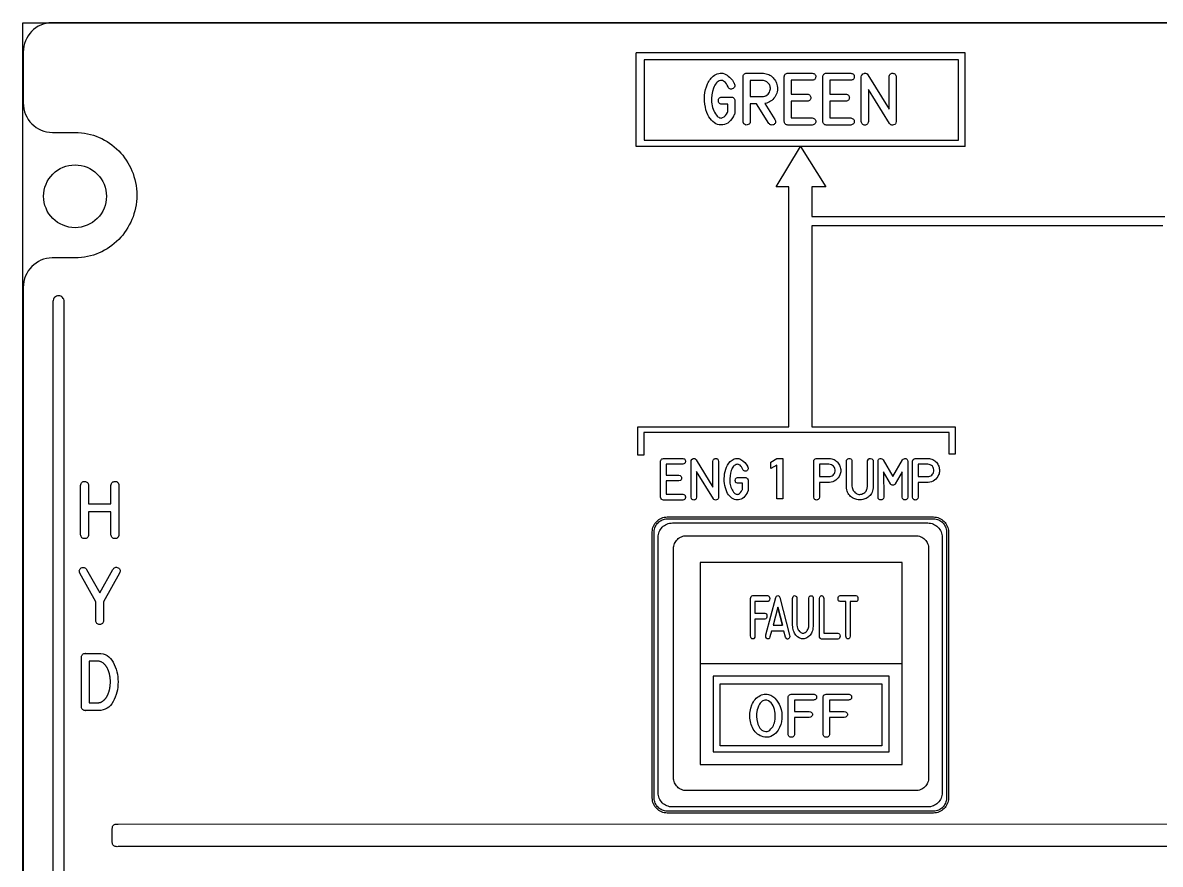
# Model space of a CAD drawing. Extents: x 361 to 684, y 82 to 686.
# Drawn here: x 361.5 to 451.6, y 505.6 to 572.2 of the extents above; entities that cross this region are included whole.
import ezdxf

# ---------------------------------------------------------------- set-up
doc = ezdxf.new("R2010")
doc.units = 0
for name, color, linetype in [('_BACKPANEL', 5, 'CONTINUOUS'), ('_ENGRAVING', 105, 'CONTINUOUS'), ('_LABELS', 30, 'CONTINUOUS'), ('_TOPLAYER', 1, 'CONTINUOUS')]:
    doc.layers.add(name, color=color, linetype=linetype)

msp = doc.modelspace()

# ---------------------------------------------------------------- linework, layer by layer
at = {"layer": '_BACKPANEL'}
for points in [[(683.84, 572.225), (683.84, 567.463), (683.84, 557.938), (683.84, 548.413), (683.84, 448.4), (683.84, 438.875), (361.5, 438.875), (361.5, 448.4), (361.5, 548.413), (361.5, 557.938), (361.5, 567.463), (361.5, 572.225)], [(412.543, 532.914), (433.638, 532.914), (433.744, 532.909), (433.846, 532.893), (433.944, 532.868), (434.039, 532.833), (434.129, 532.79), (434.213, 532.739), (434.292, 532.68), (434.365, 532.614), (434.431, 532.541), (434.491, 532.462), (434.542, 532.377), (434.585, 532.287), (434.619, 532.193), (434.645, 532.094), (434.66, 531.992), (434.665, 531.886), (434.665, 510.791), (434.66, 510.686), (434.645, 510.584), (434.619, 510.485), (434.585, 510.391), (434.542, 510.301), (434.491, 510.216), (434.431, 510.137), (434.365, 510.064), (434.292, 509.998), (434.213, 509.939), (434.129, 509.888), (434.039, 509.844), (433.944, 509.81), (433.846, 509.785), (433.744, 509.769), (433.638, 509.764), (412.543, 509.764), (412.437, 509.769), (412.335, 509.785), (412.237, 509.81), (412.142, 509.844), (412.052, 509.888), (411.968, 509.939), (411.889, 509.998), (411.816, 510.064), (411.749, 510.137), (411.69, 510.216), (411.639, 510.301), (411.596, 510.391), (411.562, 510.485), (411.536, 510.584), (411.521, 510.686), (411.515, 510.791), (411.515, 531.886), (411.521, 531.992), (411.536, 532.094), (411.562, 532.193), (411.596, 532.287), (411.639, 532.377), (411.69, 532.462), (411.749, 532.541), (411.816, 532.614), (411.889, 532.68), (411.968, 532.739), (412.052, 532.79), (412.142, 532.833), (412.237, 532.868), (412.335, 532.893), (412.437, 532.909)]]:
    msp.add_lwpolyline(points, close=True, dxfattribs=at)
msp.add_lwpolyline([(365.642, 555.987, -0.414214), (363.153, 558.475, -0.414214), (365.642, 560.963, -0.414214), (368.13, 558.475, -0.414214)], format="xyb", close=True, dxfattribs=at)
at = {"layer": '_ENGRAVING'}
for points in [[(436.14, 562.416), (436.14, 569.839), (410.092, 569.836)], [(436.14, 562.416), (410.092, 562.423), (410.092, 569.836)], [(451.792, 556.124), (423.995, 556.124), (423.995, 540.207), (435.34, 540.207), (435.34, 538.031), (434.869, 538.031), (434.869, 539.758), (410.698, 539.759), (410.687, 539.759), (410.687, 537.97), (410.215, 537.97), (410.215, 540.207), (410.215, 540.208), (422.169, 540.207), (422.187, 540.207), (422.187, 559.221), (421.167, 559.221), (423.113, 562.42), (425.117, 559.221), (423.995, 559.221), (423.995, 556.874), (451.946, 556.874)], [(364.791, 460.29), (364.791, 550.136), (364.791, 550.137), (364.782, 550.228), (364.755, 550.313), (364.714, 550.389), (364.659, 550.456), (364.593, 550.511), (364.516, 550.553), (364.432, 550.58), (364.341, 550.589), (364.34, 550.589), (364.25, 550.58), (364.165, 550.553), (364.089, 550.512), (364.022, 550.457), (363.967, 550.39), (363.926, 550.313), (363.899, 550.228), (363.89, 550.137), (363.89, 550.136), (363.89, 460.29)], [(676.624, 506.961), (369.059, 506.947), (369.046, 506.948), (368.978, 506.943), (368.893, 506.948), (368.821, 506.961), (368.76, 506.983), (368.711, 507.013), (368.671, 507.051), (368.64, 507.096), (368.617, 507.148), (368.6, 507.205), (368.584, 507.338), (368.582, 507.49), (368.59, 507.839), (368.582, 508.188), (368.584, 508.34), (368.6, 508.472), (368.617, 508.53), (368.64, 508.582), (368.671, 508.627), (368.711, 508.664), (368.76, 508.694), (368.821, 508.717), (368.893, 508.73), (368.978, 508.735), (369.047, 508.73), (369.057, 508.731), (676.624, 508.746)]]:
    msp.add_lwpolyline(points, dxfattribs=at)
for points in [[(410.706, 562.923), (435.617, 562.923), (435.617, 569.274), (410.706, 569.274)], [(416.864, 565.773), (416.846, 565.775), (416.789, 565.786), (416.739, 565.804), (416.697, 565.829), (416.663, 565.86), (416.636, 565.898), (416.617, 565.943), (416.606, 565.995), (416.602, 566.054), (416.606, 566.113), (416.617, 566.165), (416.636, 566.21), (416.663, 566.248), (416.697, 566.279), (416.739, 566.304), (416.789, 566.322), (416.846, 566.333), (416.864, 566.337), (416.882, 566.337), (417.619, 566.337), (417.675, 566.332), (417.726, 566.316), (417.774, 566.29), (417.818, 566.254), (417.854, 566.21), (417.88, 566.162), (417.895, 566.11), (417.9, 566.054), (417.9, 565.037), (417.876, 564.985), (417.862, 564.953), (417.848, 564.923), (417.833, 564.893), (417.817, 564.863), (417.803, 564.833), (417.787, 564.803), (417.769, 564.773), (417.669, 564.618), (417.563, 564.484), (417.452, 564.372), (417.334, 564.28), (417.211, 564.21), (417.082, 564.161), (416.947, 564.133), (416.806, 564.126), (416.665, 564.14), (416.53, 564.172), (416.4, 564.225), (416.276, 564.297), (416.158, 564.388), (416.046, 564.499), (415.94, 564.629), (415.839, 564.779), (415.752, 564.94), (415.677, 565.12), (415.614, 565.319), (415.563, 565.538), (415.526, 565.767), (415.505, 565.999), (415.499, 566.233), (415.509, 566.47), (415.536, 566.705), (415.582, 566.935), (415.647, 567.159), (415.73, 567.376), (415.779, 567.481), (415.834, 567.58), (415.894, 567.674), (415.96, 567.762), (416.032, 567.845), (416.11, 567.922), (416.193, 567.993), (416.282, 568.059), (416.397, 568.129), (416.511, 568.181), (416.624, 568.216), (416.736, 568.234), (416.847, 568.234), (416.958, 568.218), (417.068, 568.184), (417.177, 568.132), (417.283, 568.069), (417.381, 568), (417.473, 567.925), (417.558, 567.844), (417.636, 567.757), (417.707, 567.664), (417.771, 567.565), (417.829, 567.46), (417.844, 567.428), (417.856, 567.4), (417.872, 567.369), (417.895, 567.279), (417.893, 567.196), (417.869, 567.123), (417.821, 567.059), (417.761, 567.01), (417.7, 566.98), (417.635, 566.968), (417.569, 566.973), (417.505, 566.994), (417.448, 567.028), (417.4, 567.075), (417.359, 567.135), (417.299, 567.27), (417.234, 567.385), (417.165, 567.479), (417.092, 567.552), (417.014, 567.606), (416.933, 567.638), (416.847, 567.65), (416.757, 567.642), (416.667, 567.616), (416.584, 567.576), (416.506, 567.522), (416.434, 567.454), (416.368, 567.371), (416.308, 567.274), (416.253, 567.162), (416.204, 567.037), (416.128, 566.775), (416.079, 566.504), (416.057, 566.223), (416.063, 565.933), (416.077, 565.787), (416.101, 565.647), (416.134, 565.511), (416.177, 565.38), (416.23, 565.254), (416.293, 565.132), (416.365, 565.015), (416.446, 564.903), (416.506, 564.833), (416.565, 564.776), (416.626, 564.732), (416.686, 564.701), (416.746, 564.682), (416.807, 564.677), (416.868, 564.685), (416.93, 564.707), (417.046, 564.774), (417.149, 564.864), (417.24, 564.979), (417.317, 565.118), (417.339, 565.162), (417.339, 565.773)], [(421.075, 564.554), (421.102, 564.499), (421.118, 564.445), (421.125, 564.394), (421.121, 564.346), (421.107, 564.299), (421.082, 564.255), (421.048, 564.213), (421.003, 564.173), (420.953, 564.145), (420.9, 564.128), (420.843, 564.122), (420.782, 564.127), (420.724, 564.143), (420.674, 564.169), (420.632, 564.205), (420.599, 564.251), (419.614, 565.813), (419.115, 565.813), (419.115, 564.402), (419.105, 564.321), (419.076, 564.252), (419.026, 564.195), (418.957, 564.15), (418.88, 564.123), (418.804, 564.119), (418.732, 564.137), (418.662, 564.179), (418.613, 564.224), (418.579, 564.276), (418.559, 564.335), (418.552, 564.402), (418.552, 567.945), (418.557, 568.001), (418.572, 568.053), (418.597, 568.1), (418.633, 568.143), (418.675, 568.179), (418.723, 568.205), (418.775, 568.221), (418.831, 568.226), (420.072, 568.226), (420.182, 568.221), (420.288, 568.208), (420.391, 568.185), (420.49, 568.154), (420.585, 568.114), (420.677, 568.065), (420.765, 568.007), (420.849, 567.94), (420.928, 567.866), (420.998, 567.787), (421.061, 567.704), (421.116, 567.616), (421.163, 567.523), (421.203, 567.425), (421.235, 567.322), (421.259, 567.215), (421.274, 567.098), (421.278, 566.983), (421.27, 566.87), (421.251, 566.759), (421.22, 566.65), (421.178, 566.543), (421.125, 566.437), (421.06, 566.334), (420.986, 566.236), (420.907, 566.149), (420.822, 566.071), (420.731, 566.004), (420.634, 565.947), (420.532, 565.9), (420.424, 565.863), (420.31, 565.835), (420.272, 565.829)], [(420.072, 566.377), (420.172, 566.385), (420.268, 566.408), (420.36, 566.447), (420.448, 566.501), (420.528, 566.568), (420.593, 566.645), (420.644, 566.731), (420.681, 566.826), (420.7, 566.902), (420.711, 566.977), (420.713, 567.049), (420.707, 567.12), (420.692, 567.189), (420.668, 567.256), (420.636, 567.321), (420.595, 567.384), (420.548, 567.443), (420.497, 567.495), (420.441, 567.54), (420.382, 567.578), (420.318, 567.609), (420.249, 567.633), (420.177, 567.65), (420.1, 567.66), (419.115, 567.66), (419.115, 566.377)], [(424.025, 567.666), (422.369, 567.666), (422.369, 566.569), (423.632, 566.569), (423.698, 566.556), (423.756, 566.536), (423.805, 566.509), (423.844, 566.477), (423.875, 566.438), (423.897, 566.393), (423.91, 566.341), (423.914, 566.284), (423.91, 566.226), (423.896, 566.175), (423.874, 566.13), (423.843, 566.091), (423.804, 566.059), (423.755, 566.033), (423.698, 566.013), (423.632, 566), (422.369, 566), (422.369, 564.682), (424.025, 564.682), (424.091, 564.669), (424.149, 564.649), (424.197, 564.623), (424.237, 564.591), (424.267, 564.552), (424.289, 564.508), (424.303, 564.457), (424.307, 564.4), (424.303, 564.343), (424.289, 564.292), (424.267, 564.247), (424.237, 564.209), (424.197, 564.177), (424.149, 564.152), (424.091, 564.132), (424.025, 564.119), (422.092, 564.119), (422.033, 564.13), (421.98, 564.149), (421.935, 564.174), (421.896, 564.206), (421.864, 564.245), (421.838, 564.291), (421.82, 564.344), (421.808, 564.404), (421.808, 567.945), (421.821, 568.007), (421.84, 568.062), (421.866, 568.108), (421.898, 568.147), (421.937, 568.179), (421.982, 568.202), (422.033, 568.218), (422.092, 568.226), (424.025, 568.226), (424.091, 568.216), (424.149, 568.2), (424.197, 568.176), (424.236, 568.144), (424.267, 568.105), (424.289, 568.059), (424.302, 568.005), (424.306, 567.944), (424.301, 567.883), (424.288, 567.829), (424.266, 567.783), (424.235, 567.745), (424.196, 567.714), (424.148, 567.69), (424.091, 567.674)], [(427.08, 567.666), (425.424, 567.666), (425.424, 566.569), (426.686, 566.569), (426.753, 566.556), (426.81, 566.536), (426.859, 566.509), (426.899, 566.477), (426.93, 566.438), (426.952, 566.393), (426.965, 566.341), (426.969, 566.284), (426.964, 566.226), (426.951, 566.175), (426.929, 566.13), (426.898, 566.091), (426.858, 566.059), (426.81, 566.033), (426.752, 566.013), (426.686, 566), (425.424, 566), (425.424, 564.682), (427.08, 564.682), (427.146, 564.669), (427.203, 564.649), (427.251, 564.623), (427.291, 564.591), (427.322, 564.552), (427.344, 564.508), (427.357, 564.457), (427.361, 564.4), (427.357, 564.343), (427.344, 564.292), (427.322, 564.247), (427.291, 564.209), (427.251, 564.177), (427.203, 564.152), (427.146, 564.132), (427.08, 564.119), (425.146, 564.119), (425.087, 564.13), (425.035, 564.149), (424.989, 564.174), (424.95, 564.206), (424.918, 564.245), (424.893, 564.291), (424.874, 564.344), (424.862, 564.404), (424.862, 567.945), (424.875, 568.007), (424.894, 568.062), (424.92, 568.108), (424.952, 568.147), (424.991, 568.179), (425.036, 568.202), (425.088, 568.218), (425.146, 568.226), (427.08, 568.226), (427.146, 568.216), (427.203, 568.2), (427.251, 568.176), (427.291, 568.144), (427.321, 568.105), (427.343, 568.059), (427.356, 568.005), (427.36, 567.944), (427.356, 567.883), (427.343, 567.829), (427.321, 567.783), (427.29, 567.745), (427.25, 567.714), (427.202, 567.69), (427.145, 567.674)], [(430.676, 564.396), (430.663, 564.3), (430.647, 564.259), (430.625, 564.224), (430.596, 564.192), (430.562, 564.166), (430.473, 564.128), (430.377, 564.114), (430.334, 564.118), (430.293, 564.129), (430.255, 564.148), (430.22, 564.174), (430.158, 564.247), (428.48, 566.948), (428.48, 564.396), (428.466, 564.33), (428.446, 564.273), (428.42, 564.225), (428.388, 564.185), (428.349, 564.154), (428.305, 564.133), (428.254, 564.119), (428.198, 564.115), (428.141, 564.119), (428.09, 564.133), (428.046, 564.154), (428.008, 564.185), (427.976, 564.225), (427.95, 564.273), (427.93, 564.33), (427.917, 564.396), (427.917, 567.937), (427.941, 568.032), (427.985, 568.11), (428.048, 568.17), (428.13, 568.212), (428.174, 568.224), (428.217, 568.229), (428.258, 568.225), (428.297, 568.214), (428.334, 568.194), (428.37, 568.166), (428.434, 568.087), (430.112, 565.382), (430.112, 567.937), (430.125, 568.004), (430.145, 568.062), (430.171, 568.111), (430.204, 568.151), (430.244, 568.182), (430.29, 568.204), (430.343, 568.217), (430.403, 568.221), (430.463, 568.216), (430.515, 568.202), (430.56, 568.179), (430.597, 568.148), (430.628, 568.108), (430.651, 568.06), (430.667, 568.003), (430.676, 567.937)], [(413.77, 537.252), (412.464, 537.252), (412.464, 536.373), (413.46, 536.373), (413.557, 536.346), (413.596, 536.325), (413.627, 536.299), (413.651, 536.268), (413.669, 536.232), (413.679, 536.19), (413.682, 536.144), (413.679, 536.098), (413.668, 536.057), (413.651, 536.021), (413.626, 535.99), (413.595, 535.964), (413.557, 535.943), (413.46, 535.917), (412.464, 535.917), (412.464, 534.862), (413.77, 534.862), (413.867, 534.835), (413.905, 534.814), (413.937, 534.788), (413.961, 534.757), (413.978, 534.722), (413.989, 534.681), (413.992, 534.635), (413.989, 534.589), (413.978, 534.549), (413.961, 534.513), (413.937, 534.482), (413.905, 534.457), (413.867, 534.436), (413.77, 534.41), (412.245, 534.41), (412.157, 534.434), (412.121, 534.454), (412.09, 534.48), (412.045, 534.548), (412.021, 534.638), (412.021, 537.475), (412.046, 537.568), (412.067, 537.606), (412.092, 537.637), (412.122, 537.662), (412.158, 537.681), (412.245, 537.7), (413.77, 537.7), (413.867, 537.679), (413.905, 537.66), (413.936, 537.635), (413.961, 537.603), (413.978, 537.566), (413.988, 537.523), (413.991, 537.474), (413.988, 537.425), (413.977, 537.382), (413.96, 537.345), (413.936, 537.314), (413.904, 537.29), (413.866, 537.271)], [(416.606, 534.632), (416.596, 534.555), (416.566, 534.494), (416.516, 534.448), (416.446, 534.417), (416.371, 534.406), (416.304, 534.418), (416.246, 534.454), (416.198, 534.513), (414.874, 536.677), (414.874, 534.632), (414.847, 534.533), (414.827, 534.495), (414.801, 534.463), (414.771, 534.439), (414.736, 534.421), (414.696, 534.411), (414.651, 534.407), (414.607, 534.411), (414.567, 534.421), (414.532, 534.439), (414.502, 534.463), (414.477, 534.495), (414.456, 534.533), (414.43, 534.632), (414.43, 537.468), (414.449, 537.545), (414.484, 537.607), (414.533, 537.655), (414.598, 537.689), (414.667, 537.702), (414.73, 537.69), (414.787, 537.652), (414.838, 537.589), (416.162, 535.422), (416.162, 537.468), (416.187, 537.569), (416.208, 537.608), (416.234, 537.64), (416.265, 537.665), (416.302, 537.682), (416.344, 537.693), (416.391, 537.696), (416.438, 537.692), (416.479, 537.681), (416.515, 537.663), (416.544, 537.638), (416.568, 537.606), (416.587, 537.567), (416.606, 537.468)], [(418.136, 535.735), (418.122, 535.737), (418.037, 535.76), (418.004, 535.78), (417.977, 535.805), (417.956, 535.835), (417.941, 535.872), (417.929, 535.96), (417.941, 536.049), (417.956, 536.085), (417.977, 536.116), (418.004, 536.141), (418.037, 536.16), (418.122, 536.183), (418.136, 536.187), (418.15, 536.187), (418.731, 536.187), (418.775, 536.183), (418.816, 536.17), (418.854, 536.149), (418.888, 536.12), (418.917, 536.085), (418.937, 536.047), (418.949, 536.005), (418.953, 535.96), (418.953, 535.146), (418.935, 535.104), (418.924, 535.078), (418.912, 535.054), (418.9, 535.03), (418.887, 535.006), (418.876, 534.982), (418.864, 534.958), (418.849, 534.934), (418.771, 534.81), (418.687, 534.703), (418.599, 534.613), (418.507, 534.539), (418.41, 534.483), (418.308, 534.444), (418.201, 534.421), (418.09, 534.416), (417.979, 534.427), (417.872, 534.453), (417.77, 534.495), (417.673, 534.553), (417.579, 534.626), (417.491, 534.714), (417.407, 534.819), (417.327, 534.939), (417.259, 535.068), (417.2, 535.212), (417.15, 535.372), (417.11, 535.547), (417.081, 535.73), (417.064, 535.916), (417.06, 536.104), (417.068, 536.294), (417.089, 536.482), (417.125, 536.666), (417.176, 536.845), (417.242, 537.02), (417.324, 537.183), (417.423, 537.329), (417.541, 537.456), (417.677, 537.566), (417.768, 537.622), (417.857, 537.664), (417.946, 537.692), (418.035, 537.706), (418.123, 537.707), (418.21, 537.693), (418.297, 537.666), (418.383, 537.625), (418.544, 537.519), (418.683, 537.394), (418.801, 537.25), (418.897, 537.086), (418.909, 537.06), (418.919, 537.038), (418.931, 537.014), (418.949, 536.941), (418.948, 536.875), (418.928, 536.817), (418.89, 536.765), (418.844, 536.726), (418.795, 536.702), (418.745, 536.692), (418.692, 536.697), (418.641, 536.713), (418.597, 536.741), (418.559, 536.778), (418.526, 536.826), (418.479, 536.934), (418.428, 537.026), (418.373, 537.101), (418.316, 537.16), (418.255, 537.203), (418.19, 537.229), (418.122, 537.239), (418.051, 537.232), (417.981, 537.212), (417.915, 537.18), (417.854, 537.136), (417.797, 537.081), (417.745, 537.015), (417.697, 536.937), (417.654, 536.848), (417.616, 536.747), (417.556, 536.538), (417.517, 536.321), (417.5, 536.096), (417.504, 535.863), (417.515, 535.747), (417.534, 535.634), (417.561, 535.525), (417.595, 535.42), (417.636, 535.319), (417.685, 535.222), (417.742, 535.128), (417.806, 535.038), (417.901, 534.936), (417.948, 534.901), (417.996, 534.876), (418.043, 534.862), (418.091, 534.858), (418.139, 534.864), (418.188, 534.881), (418.28, 534.935), (418.361, 535.007), (418.432, 535.099), (418.493, 535.21), (418.511, 535.245), (418.511, 535.735)], [(421.69, 534.491), (421.215, 534.491), (421.215, 537.178), (420.76, 536.92), (420.76, 537.414), (421.215, 537.696), (421.69, 537.696)], [(425.357, 537.7), (425.387, 537.7), (425.486, 537.689), (425.581, 537.669), (425.672, 537.642), (425.759, 537.607), (425.838, 537.565), (425.91, 537.516), (425.977, 537.462), (426.038, 537.401), (426.092, 537.333), (426.141, 537.26), (426.184, 537.18), (426.221, 537.094), (426.25, 537.005), (426.271, 536.917), (426.284, 536.829), (426.288, 536.742), (426.283, 536.655), (426.27, 536.569), (426.248, 536.484), (426.218, 536.399), (426.155, 536.272), (426.079, 536.16), (425.99, 536.062), (425.887, 535.979), (425.773, 535.911), (425.652, 535.86), (425.524, 535.826), (425.387, 535.809), (425.357, 535.808), (424.592, 535.808), (424.592, 534.637), (424.567, 534.538), (424.547, 534.499), (424.522, 534.467), (424.491, 534.442), (424.455, 534.424), (424.414, 534.414), (424.368, 534.41), (424.322, 534.414), (424.281, 534.424), (424.245, 534.442), (424.215, 534.467), (424.19, 534.499), (424.17, 534.538), (424.146, 534.637), (424.146, 537.475), (424.168, 537.564), (424.21, 537.631), (424.272, 537.676), (424.354, 537.7), (424.368, 537.7)], [(425.357, 537.247), (424.592, 537.247), (424.592, 536.262), (425.357, 536.262), (425.445, 536.27), (425.527, 536.293), (425.603, 536.331), (425.675, 536.384), (425.737, 536.449), (425.784, 536.522), (425.817, 536.602), (425.836, 536.689), (425.84, 536.797), (425.821, 536.898), (425.781, 536.992), (425.72, 537.079), (425.643, 537.152), (425.557, 537.205), (425.462, 537.236)], [(428.858, 535.494), (428.858, 535.462), (428.852, 535.366), (428.831, 535.247), (428.802, 535.136), (428.765, 535.034), (428.72, 534.939), (428.666, 534.852), (428.605, 534.774), (428.535, 534.703), (428.457, 534.641), (428.289, 534.539), (428.203, 534.5), (428.116, 534.469), (428.028, 534.446), (427.938, 534.43), (427.846, 534.422), (427.754, 534.422), (427.661, 534.43), (427.571, 534.445), (427.483, 534.468), (427.396, 534.499), (427.312, 534.538), (427.23, 534.584), (427.071, 534.699), (426.998, 534.769), (426.934, 534.845), (426.878, 534.929), (426.832, 535.021), (426.794, 535.12), (426.766, 535.227), (426.746, 535.341), (426.734, 535.462), (426.734, 535.494), (426.734, 537.475), (426.739, 537.521), (426.752, 537.562), (426.796, 537.633), (426.852, 537.679), (426.921, 537.7), (427.003, 537.695), (427.08, 537.668), (427.135, 537.622), (427.168, 537.558), (427.179, 537.475), (427.179, 535.494), (427.189, 535.405), (427.208, 535.321), (427.235, 535.244), (427.27, 535.172), (427.314, 535.105), (427.367, 535.045), (427.428, 534.991), (427.498, 534.942), (427.572, 534.902), (427.647, 534.874), (427.724, 534.858), (427.801, 534.854), (427.879, 534.862), (427.958, 534.882), (428.038, 534.914), (428.119, 534.958), (428.188, 535.005), (428.246, 535.059), (428.295, 535.119), (428.334, 535.186), (428.365, 535.258), (428.389, 535.333), (428.416, 535.494), (428.416, 537.475), (428.419, 537.518), (428.447, 537.603), (428.469, 537.636), (428.496, 537.662), (428.529, 537.681), (428.566, 537.693), (428.657, 537.697), (428.745, 537.675), (428.78, 537.656), (428.808, 537.631), (428.83, 537.601), (428.846, 537.565), (428.858, 537.475)], [(431.592, 534.635), (431.565, 534.537), (431.544, 534.498), (431.519, 534.467), (431.489, 534.442), (431.453, 534.425), (431.414, 534.414), (431.369, 534.411), (431.324, 534.415), (431.284, 534.425), (431.25, 534.443), (431.219, 534.467), (431.194, 534.499), (431.174, 534.537), (431.148, 534.635), (431.148, 536.641), (430.607, 535.698), (430.563, 535.652), (430.516, 535.618), (430.466, 535.596), (430.414, 535.588), (430.362, 535.593), (430.313, 535.613), (430.267, 535.648), (430.224, 535.698), (429.687, 536.636), (429.689, 534.635), (429.665, 534.537), (429.645, 534.499), (429.619, 534.468), (429.588, 534.444), (429.551, 534.426), (429.509, 534.416), (429.461, 534.413), (429.413, 534.416), (429.371, 534.427), (429.335, 534.444), (429.305, 534.469), (429.281, 534.5), (429.262, 534.538), (429.243, 534.635), (429.243, 537.472), (429.257, 537.555), (429.289, 537.619), (429.337, 537.665), (429.402, 537.693), (429.473, 537.7), (429.539, 537.685), (429.6, 537.649), (429.657, 537.591), (430.415, 536.262), (431.181, 537.591), (431.237, 537.649), (431.298, 537.685), (431.364, 537.699), (431.434, 537.692), (431.497, 537.664), (431.545, 537.618), (431.577, 537.554), (431.592, 537.472)], [(433.182, 537.7), (433.212, 537.7), (433.31, 537.689), (433.405, 537.669), (433.496, 537.642), (433.583, 537.607), (433.662, 537.565), (433.734, 537.516), (433.801, 537.462), (433.862, 537.401), (433.917, 537.333), (433.965, 537.26), (434.008, 537.18), (434.045, 537.094), (434.075, 537.005), (434.096, 536.917), (434.108, 536.829), (434.112, 536.742), (434.107, 536.655), (434.094, 536.569), (434.072, 536.484), (434.042, 536.399), (433.979, 536.272), (433.903, 536.16), (433.814, 536.062), (433.711, 535.979), (433.598, 535.911), (433.477, 535.86), (433.348, 535.826), (433.212, 535.809), (433.182, 535.808), (432.416, 535.808), (432.416, 534.637), (432.391, 534.538), (432.371, 534.499), (432.346, 534.467), (432.315, 534.442), (432.279, 534.424), (432.238, 534.414), (432.192, 534.41), (432.146, 534.414), (432.105, 534.424), (432.069, 534.442), (432.039, 534.467), (432.014, 534.499), (431.994, 534.538), (431.97, 534.637), (431.97, 537.475), (431.992, 537.564), (432.034, 537.631), (432.096, 537.676), (432.178, 537.7), (432.192, 537.7)], [(433.182, 537.247), (432.416, 537.247), (432.416, 536.262), (433.182, 536.262), (433.269, 536.27), (433.351, 536.293), (433.428, 536.331), (433.499, 536.384), (433.561, 536.449), (433.608, 536.522), (433.642, 536.602), (433.661, 536.689), (433.664, 536.797), (433.646, 536.898), (433.606, 536.992), (433.544, 537.079), (433.467, 537.152), (433.381, 537.205), (433.286, 537.236)], [(366.081, 531.661), (366.081, 535.571), (366.097, 535.645), (366.119, 535.709), (366.149, 535.764), (366.185, 535.808), (366.229, 535.842), (366.28, 535.866), (366.339, 535.88), (366.404, 535.883), (366.469, 535.877), (366.527, 535.862), (366.576, 535.837), (366.618, 535.802), (366.651, 535.759), (366.677, 535.705), (366.695, 535.643), (366.705, 535.571), (366.705, 534.109), (368.485, 534.109), (368.485, 535.571), (368.5, 535.644), (368.522, 535.707), (368.551, 535.761), (368.587, 535.805), (368.629, 535.839), (368.679, 535.863), (368.735, 535.878), (368.798, 535.883), (368.861, 535.879), (368.918, 535.864), (368.967, 535.84), (369.01, 535.806), (369.046, 535.762), (369.075, 535.708), (369.098, 535.644), (369.113, 535.571), (369.113, 531.661), (369.098, 531.588), (369.075, 531.524), (369.046, 531.471), (369.01, 531.427), (368.967, 531.393), (368.918, 531.369), (368.861, 531.355), (368.798, 531.35), (368.735, 531.355), (368.679, 531.37), (368.629, 531.394), (368.587, 531.428), (368.551, 531.472), (368.522, 531.525), (368.5, 531.588), (368.485, 531.661), (368.485, 533.481), (366.705, 533.481), (366.705, 531.661), (366.695, 531.589), (366.677, 531.527), (366.651, 531.474), (366.618, 531.431), (366.576, 531.397), (366.527, 531.372), (366.469, 531.357), (366.404, 531.351), (366.339, 531.355), (366.28, 531.369), (366.229, 531.393), (366.185, 531.426), (366.149, 531.47), (366.119, 531.524), (366.097, 531.587)], [(412.553, 533.067), (433.628, 533.067), (433.75, 533.061), (433.869, 533.043), (433.983, 533.014), (434.093, 532.974), (434.197, 532.924), (434.295, 532.864), (434.386, 532.796), (434.471, 532.719), (434.548, 532.635), (434.616, 532.543), (434.676, 532.445), (434.726, 532.341), (434.765, 532.231), (434.795, 532.117), (434.813, 531.999), (434.819, 531.877), (434.819, 510.801), (434.813, 510.679), (434.795, 510.561), (434.765, 510.446), (434.726, 510.337), (434.676, 510.233), (434.616, 510.135), (434.548, 510.043), (434.471, 509.959), (434.386, 509.882), (434.295, 509.813), (434.197, 509.754), (434.093, 509.704), (433.983, 509.664), (433.869, 509.635), (433.75, 509.617), (433.628, 509.611), (412.553, 509.611), (412.431, 509.617), (412.312, 509.635), (412.198, 509.664), (412.088, 509.704), (411.984, 509.754), (411.886, 509.813), (411.795, 509.882), (411.71, 509.959), (411.633, 510.043), (411.565, 510.135), (411.505, 510.233), (411.455, 510.337), (411.416, 510.446), (411.386, 510.561), (411.368, 510.679), (411.362, 510.801), (411.362, 531.877), (411.368, 531.999), (411.386, 532.117), (411.416, 532.231), (411.455, 532.341), (411.505, 532.445), (411.565, 532.543), (411.633, 532.635), (411.71, 532.719), (411.795, 532.796), (411.886, 532.864), (411.984, 532.924), (412.088, 532.974), (412.198, 533.014), (412.312, 533.043), (412.431, 533.061)], [(412.961, 532.589), (433.177, 532.589), (433.294, 532.583), (433.407, 532.566), (433.517, 532.538), (433.622, 532.499), (433.722, 532.451), (433.816, 532.394), (433.904, 532.329), (433.985, 532.255), (434.059, 532.174), (434.124, 532.086), (434.181, 531.992), (434.229, 531.892), (434.268, 531.787), (434.296, 531.678), (434.313, 531.564), (434.319, 531.447), (434.319, 511.231), (434.313, 511.114), (434.296, 511), (434.268, 510.891), (434.229, 510.786), (434.181, 510.686), (434.124, 510.591), (434.059, 510.504), (433.985, 510.423), (433.904, 510.349), (433.816, 510.283), (433.722, 510.226), (433.622, 510.178), (433.517, 510.14), (433.407, 510.112), (433.294, 510.095), (433.177, 510.089), (412.961, 510.089), (412.844, 510.095), (412.73, 510.112), (412.62, 510.14), (412.515, 510.178), (412.416, 510.226), (412.321, 510.283), (412.234, 510.349), (412.153, 510.423), (412.079, 510.504), (412.013, 510.591), (411.956, 510.686), (411.908, 510.786), (411.87, 510.891), (411.842, 511), (411.825, 511.114), (411.819, 511.231), (411.819, 531.447), (411.825, 531.564), (411.842, 531.678), (411.87, 531.787), (411.908, 531.892), (411.956, 531.992), (412.013, 532.086), (412.079, 532.174), (412.153, 532.255), (412.234, 532.329), (412.321, 532.394), (412.416, 532.451), (412.515, 532.499), (412.62, 532.538), (412.73, 532.566), (412.844, 532.583)], [(368.634, 528.91), (368.679, 528.968), (368.725, 529.015), (368.774, 529.049), (368.825, 529.07), (368.878, 529.08), (368.933, 529.077), (368.991, 529.061), (369.051, 529.034), (369.107, 528.998), (369.151, 528.957), (369.183, 528.911), (369.205, 528.861), (369.214, 528.806), (369.213, 528.746), (369.2, 528.681), (369.176, 528.611), (367.905, 526.34), (367.905, 524.861), (367.895, 524.787), (367.878, 524.724), (367.852, 524.67), (367.817, 524.625), (367.775, 524.591), (367.724, 524.567), (367.664, 524.552), (367.596, 524.547), (367.528, 524.552), (367.469, 524.567), (367.417, 524.591), (367.375, 524.625), (367.34, 524.67), (367.314, 524.724), (367.297, 524.787), (367.288, 524.861), (367.288, 526.34), (366.018, 528.611), (365.994, 528.68), (365.982, 528.745), (365.98, 528.804), (365.99, 528.859), (366.01, 528.909), (366.041, 528.954), (366.084, 528.995), (366.138, 529.03), (366.196, 529.058), (366.253, 529.073), (366.308, 529.076), (366.362, 529.067), (366.414, 529.046), (366.464, 529.013), (366.513, 528.967), (366.56, 528.91), (367.597, 527.057)], [(366.456, 522.258), (367.498, 522.258), (367.686, 522.247), (367.862, 522.214), (368.025, 522.159), (368.177, 522.081), (368.316, 521.982), (368.443, 521.86), (368.558, 521.716), (368.661, 521.55), (368.752, 521.371), (368.83, 521.188), (368.897, 521), (368.951, 520.807), (368.994, 520.611), (369.024, 520.409), (369.042, 520.204), (369.048, 519.994), (369.042, 519.784), (369.024, 519.578), (368.993, 519.377), (368.951, 519.18), (368.896, 518.988), (368.83, 518.8), (368.751, 518.616), (368.66, 518.437), (368.557, 518.271), (368.442, 518.127), (368.315, 518.006), (368.175, 517.906), (368.024, 517.829), (367.861, 517.773), (367.685, 517.74), (367.498, 517.729), (366.456, 517.729), (366.461, 517.729), (366.456, 517.729), (366.377, 517.743), (366.323, 517.759), (366.276, 517.782), (366.237, 517.811), (366.205, 517.845), (366.18, 517.886), (366.162, 517.932), (366.152, 517.985), (366.149, 518.043), (366.147, 518.043), (366.149, 521.949), (366.147, 521.966), (366.155, 522.025), (366.174, 522.079), (366.203, 522.128), (366.243, 522.173), (366.29, 522.21), (366.342, 522.237), (366.398, 522.253), (366.458, 522.258)], [(367.498, 518.353), (367.507, 518.353), (367.518, 518.353), (367.525, 518.354), (367.535, 518.355), (367.545, 518.356), (367.557, 518.357), (367.566, 518.358), (367.577, 518.36), (367.586, 518.361), (367.597, 518.362), (367.615, 518.366), (367.624, 518.369), (367.635, 518.375), (367.645, 518.376), (367.657, 518.379), (367.666, 518.382), (367.677, 518.386), (367.697, 518.395), (367.719, 518.404), (367.728, 518.407), (367.739, 518.413), (367.757, 518.424), (367.779, 518.435), (367.787, 518.44), (367.799, 518.448), (367.818, 518.461), (367.828, 518.467), (367.841, 518.474), (367.849, 518.481), (367.86, 518.49), (367.869, 518.496), (367.88, 518.503), (367.902, 518.521), (367.92, 518.539), (367.929, 518.547), (367.94, 518.559), (367.949, 518.567), (367.96, 518.578), (367.98, 518.596), (367.989, 518.605), (368, 518.616), (368.009, 518.626), (368.02, 518.638), (368.037, 518.66), (368.057, 518.685), (368.075, 518.709), (368.084, 518.721), (368.095, 518.733), (368.103, 518.746), (368.113, 518.76), (368.12, 518.774), (368.13, 518.789), (368.148, 518.815), (368.156, 518.829), (368.166, 518.844), (368.173, 518.858), (368.183, 518.873), (368.197, 518.901), (368.204, 518.917), (368.214, 518.934), (368.222, 518.949), (368.232, 518.965), (368.237, 518.981), (368.245, 518.999), (368.261, 519.032), (368.276, 519.067), (368.282, 519.084), (368.289, 519.103), (368.295, 519.12), (368.303, 519.14), (368.314, 519.175), (368.319, 519.193), (368.327, 519.213), (368.338, 519.251), (368.351, 519.288), (368.355, 519.307), (368.36, 519.328), (368.365, 519.347), (368.371, 519.368), (368.375, 519.384), (368.38, 519.405), (368.387, 519.447), (368.39, 519.466), (368.396, 519.487), (368.398, 519.506), (368.402, 519.527), (368.409, 519.569), (368.412, 519.589), (368.418, 519.611), (368.422, 519.653), (368.423, 519.672), (368.427, 519.695), (368.431, 519.737), (368.433, 519.779), (368.435, 519.823), (368.438, 519.865), (368.439, 519.886), (368.442, 519.91), (368.443, 519.928), (368.444, 519.952), (368.444, 519.972), (368.444, 519.994), (368.444, 520.015), (368.444, 520.036), (368.443, 520.057), (368.442, 520.08), (368.442, 520.1), (368.442, 520.122), (368.438, 520.166), (368.435, 520.206), (368.431, 520.252), (368.429, 520.292), (368.424, 520.334), (368.421, 520.354), (368.42, 520.376), (368.411, 520.418), (368.407, 520.437), (368.404, 520.458), (368.398, 520.5), (368.391, 520.542), (368.38, 520.582), (368.373, 520.62), (368.367, 520.638), (368.362, 520.659), (368.356, 520.678), (368.351, 520.699), (368.34, 520.737), (368.329, 520.774), (368.322, 520.791), (368.316, 520.81), (368.303, 520.847), (368.289, 520.883), (368.282, 520.899), (368.276, 520.918), (368.267, 520.934), (368.261, 520.951), (368.245, 520.984), (368.232, 521.015), (368.216, 521.049), (368.208, 521.063), (368.201, 521.077), (368.183, 521.108), (368.166, 521.137), (368.156, 521.151), (368.148, 521.166), (368.13, 521.192), (368.121, 521.206), (368.115, 521.219), (368.077, 521.27), (368.042, 521.318), (368.002, 521.363), (367.962, 521.405), (367.925, 521.442), (367.883, 521.475), (367.841, 521.508), (367.799, 521.537), (367.759, 521.562), (367.719, 521.581), (367.677, 521.597), (367.635, 521.612), (367.615, 521.618), (367.597, 521.626), (367.557, 521.632), (367.518, 521.635), (367.507, 521.635), (367.498, 521.635), (366.768, 521.635), (366.768, 518.353)]]:
    msp.add_lwpolyline(points, close=True, dxfattribs=at)
at = {"layer": '_LABELS'}
for points in [[(431.148, 513.461), (431.148, 529.463), (415.148, 529.463), (415.148, 513.461)], [(419.148, 523.636), (419.148, 526.596), (419.167, 526.694), (419.202, 526.766), (419.254, 526.813), (419.321, 526.834), (420.494, 526.834), (420.534, 526.826), (420.568, 526.812), (420.597, 526.792), (420.621, 526.766), (420.652, 526.694), (420.663, 526.597), (420.652, 526.5), (420.62, 526.429), (420.596, 526.403), (420.567, 526.383), (420.532, 526.37), (420.492, 526.363), (419.489, 526.363), (419.489, 525.445), (420.271, 525.445), (420.344, 525.424), (420.373, 525.405), (420.397, 525.38), (420.429, 525.311), (420.441, 525.218), (420.431, 525.124), (420.4, 525.052), (420.376, 525.024), (420.346, 525.002), (420.271, 524.973), (419.489, 524.973), (419.489, 523.636), (419.474, 523.534), (419.442, 523.461), (419.419, 523.436), (419.392, 523.417), (419.361, 523.405), (419.325, 523.401), (419.289, 523.404), (419.257, 523.414), (419.229, 523.432), (419.205, 523.458), (419.169, 523.532)], [(420.362, 523.721), (420.75, 525.201), (421.14, 526.68), (421.165, 526.747), (421.2, 526.795), (421.245, 526.824), (421.299, 526.834), (421.354, 526.825), (421.398, 526.796), (421.434, 526.748), (421.459, 526.68), (422.236, 523.713), (422.243, 523.605), (422.228, 523.518), (422.191, 523.453), (422.164, 523.427), (422.132, 523.408), (422.098, 523.395), (422.066, 523.391), (422.036, 523.395), (422.007, 523.408), (421.957, 523.461), (421.915, 523.549), (421.79, 524.028), (420.802, 524.028), (420.681, 523.56), (420.638, 523.472), (420.613, 523.442), (420.587, 523.42), (420.558, 523.407), (420.528, 523.403), (420.495, 523.408), (420.46, 523.422), (420.4, 523.468), (420.364, 523.533), (420.351, 523.618)], [(424.109, 524.53), (424.109, 524.497), (424.104, 524.396), (424.089, 524.272), (424.066, 524.156), (424.038, 524.049), (424.003, 523.95), (423.962, 523.859), (423.914, 523.777), (423.86, 523.704), (423.8, 523.638), (423.671, 523.533), (423.605, 523.492), (423.538, 523.459), (423.47, 523.435), (423.401, 523.418), (423.331, 523.41), (423.259, 523.41), (423.188, 523.418), (423.119, 523.434), (423.051, 523.458), (422.984, 523.49), (422.856, 523.579), (422.734, 523.7), (422.678, 523.772), (422.628, 523.852), (422.586, 523.94), (422.55, 524.036), (422.521, 524.139), (422.499, 524.251), (422.484, 524.37), (422.475, 524.497), (422.475, 524.53), (422.475, 526.599), (422.488, 526.69), (422.522, 526.765), (422.566, 526.813), (422.619, 526.834), (422.682, 526.829), (422.741, 526.801), (422.783, 526.753), (422.808, 526.686), (422.817, 526.599), (422.817, 524.53), (422.839, 524.349), (422.86, 524.268), (422.887, 524.193), (422.921, 524.124), (422.962, 524.061), (423.009, 524.004), (423.062, 523.953), (423.12, 523.911), (423.178, 523.882), (423.236, 523.866), (423.296, 523.862), (423.356, 523.87), (423.417, 523.891), (423.478, 523.924), (423.541, 523.97), (423.593, 524.019), (423.638, 524.075), (423.676, 524.138), (423.706, 524.208), (423.748, 524.362), (423.769, 524.53), (423.769, 526.599), (423.771, 526.645), (423.793, 526.734), (423.831, 526.794), (423.856, 526.814), (423.885, 526.827), (423.954, 526.831), (424.022, 526.809), (424.049, 526.789), (424.071, 526.763), (424.1, 526.693), (424.109, 526.599)], [(424.77, 523.396), (424.704, 523.415), (424.653, 523.461), (424.618, 523.532), (424.598, 523.629), (424.598, 526.596), (424.619, 526.701), (424.655, 526.776), (424.679, 526.802), (424.707, 526.82), (424.739, 526.831), (424.775, 526.833), (424.811, 526.829), (424.842, 526.817), (424.869, 526.798), (424.892, 526.772), (424.925, 526.698), (424.94, 526.596), (424.94, 523.864), (426.059, 523.866), (426.134, 523.841), (426.164, 523.819), (426.188, 523.792), (426.219, 523.72), (426.229, 523.625), (426.218, 523.53), (426.186, 523.461), (426.162, 523.435), (426.132, 523.416), (426.058, 523.396)], [(426.695, 523.632), (426.695, 526.361), (426.25, 526.361), (426.176, 526.383), (426.147, 526.403), (426.123, 526.429), (426.091, 526.501), (426.081, 526.597), (426.092, 526.693), (426.123, 526.765), (426.147, 526.791), (426.176, 526.812), (426.25, 526.834), (427.481, 526.834), (427.554, 526.812), (427.583, 526.792), (427.606, 526.766), (427.638, 526.694), (427.648, 526.597), (427.638, 526.5), (427.607, 526.428), (427.583, 526.402), (427.554, 526.382), (427.52, 526.368), (427.481, 526.361), (427.037, 526.361), (427.037, 523.632), (427.015, 523.528), (426.978, 523.455), (426.954, 523.429), (426.926, 523.411), (426.894, 523.4), (426.858, 523.398), (426.822, 523.402), (426.791, 523.413), (426.764, 523.432), (426.742, 523.458), (426.71, 523.531)], [(421.666, 524.5), (421.298, 525.91), (420.927, 524.5)], [(421.298, 525.91), (421.666, 524.5)], [(416.175, 520.445), (416.175, 520.303), (416.175, 514.445), (430.122, 514.445), (430.122, 520.445)], [(416.746, 519.847), (429.532, 519.847), (429.532, 514.945), (416.746, 514.945)], [(421.499, 518.046), (421.569, 517.812), (421.614, 517.575), (421.632, 517.333), (421.625, 517.086), (421.591, 516.843), (421.53, 516.611), (421.443, 516.389), (421.328, 516.179), (421.24, 516.056), (421.138, 515.943), (421.02, 515.839), (420.888, 515.745), (420.745, 515.67), (420.594, 515.625), (420.437, 515.608), (420.272, 515.62), (420.138, 515.648), (420.013, 515.686), (419.896, 515.736), (419.787, 515.796), (419.685, 515.867), (419.592, 515.95), (419.507, 516.043), (419.43, 516.147), (419.361, 516.258), (419.3, 516.373), (419.247, 516.49), (419.201, 516.611), (419.163, 516.734), (419.133, 516.861), (419.11, 516.991), (419.096, 517.124), (419.089, 517.258), (419.09, 517.391), (419.098, 517.523), (419.114, 517.655), (419.138, 517.786), (419.169, 517.915), (419.254, 518.172), (419.307, 518.296), (419.369, 518.41), (419.437, 518.516), (419.514, 518.613), (419.597, 518.702), (419.688, 518.781), (419.787, 518.852), (419.893, 518.915), (420.001, 518.964), (420.112, 519), (420.225, 519.021), (420.34, 519.028), (420.449, 519.023), (420.553, 519.009), (420.652, 518.985), (420.746, 518.951), (420.834, 518.907), (420.918, 518.854), (420.996, 518.791), (421.069, 518.719), (421.202, 518.561), (421.318, 518.396), (421.417, 518.224)], [(422.112, 515.848), (422.112, 518.791), (422.123, 518.843), (422.14, 518.889), (422.163, 518.928), (422.192, 518.961), (422.228, 518.987), (422.269, 519.007), (422.369, 519.028), (424.124, 519.028), (424.183, 519.02), (424.234, 519.006), (424.278, 518.986), (424.313, 518.96), (424.341, 518.927), (424.36, 518.888), (424.372, 518.843), (424.376, 518.792), (424.372, 518.741), (424.36, 518.696), (424.34, 518.657), (424.312, 518.625), (424.276, 518.599), (424.232, 518.58), (424.18, 518.566), (424.12, 518.559), (422.621, 518.559), (422.621, 517.647), (423.79, 517.647), (423.9, 517.626), (423.943, 517.607), (423.979, 517.582), (424.007, 517.551), (424.027, 517.514), (424.039, 517.471), (424.044, 517.422), (424.041, 517.372), (424.03, 517.328), (424.01, 517.29), (423.983, 517.256), (423.947, 517.229), (423.903, 517.206), (423.79, 517.178), (422.621, 517.178), (422.621, 515.848), (422.613, 515.794), (422.599, 515.748), (422.578, 515.708), (422.551, 515.675), (422.517, 515.649), (422.476, 515.631), (422.429, 515.619), (422.375, 515.615), (422.322, 515.618), (422.274, 515.628), (422.232, 515.646), (422.196, 515.672), (422.166, 515.705), (422.142, 515.745), (422.124, 515.793)], [(424.884, 515.848), (424.884, 518.791), (424.895, 518.843), (424.912, 518.889), (424.935, 518.928), (424.964, 518.961), (424.999, 518.987), (425.041, 519.007), (425.141, 519.028), (426.896, 519.028), (426.955, 519.02), (427.006, 519.006), (427.049, 518.986), (427.085, 518.96), (427.112, 518.927), (427.132, 518.888), (427.144, 518.843), (427.148, 518.792), (427.144, 518.741), (427.132, 518.696), (427.112, 518.657), (427.084, 518.625), (427.048, 518.599), (427.004, 518.58), (426.952, 518.566), (426.892, 518.559), (425.393, 518.559), (425.393, 517.647), (426.562, 517.647), (426.672, 517.626), (426.715, 517.607), (426.751, 517.582), (426.779, 517.551), (426.799, 517.514), (426.811, 517.471), (426.816, 517.422), (426.813, 517.372), (426.802, 517.328), (426.782, 517.29), (426.754, 517.256), (426.719, 517.229), (426.675, 517.206), (426.562, 517.178), (425.393, 517.178), (425.393, 515.848), (425.385, 515.794), (425.371, 515.748), (425.35, 515.708), (425.323, 515.675), (425.289, 515.649), (425.248, 515.631), (425.201, 515.619), (425.147, 515.615), (425.093, 515.618), (425.046, 515.628), (425.004, 515.646), (424.968, 515.672), (424.938, 515.705), (424.914, 515.745), (424.896, 515.793)], [(420.355, 518.554), (420.274, 518.549), (420.198, 518.534), (420.128, 518.508), (420.062, 518.472), (420.001, 518.425), (419.946, 518.369), (419.895, 518.301), (419.85, 518.224), (419.772, 518.065), (419.71, 517.918), (419.664, 517.783), (419.633, 517.66), (419.61, 517.472), (419.608, 517.248), (419.632, 517.008), (419.684, 516.77), (419.722, 516.655), (419.768, 516.546), (419.823, 516.442), (419.885, 516.345), (419.958, 516.258), (420.04, 516.187), (420.134, 516.133), (420.237, 516.094), (420.36, 516.072), (420.418, 516.072), (420.473, 516.08), (420.527, 516.095), (420.579, 516.118), (420.675, 516.186), (420.761, 516.271), (420.836, 516.357), (420.9, 516.447), (420.953, 516.539), (420.997, 516.643), (421.034, 516.761), (421.063, 516.894), (421.085, 517.043), (421.097, 517.199), (421.098, 517.355), (421.089, 517.51), (421.068, 517.666), (421.036, 517.818), (420.992, 517.962), (420.935, 518.098), (420.866, 518.227), (420.783, 518.34), (420.684, 518.431), (420.569, 518.499), (420.438, 518.544)]]:
    msp.add_lwpolyline(points, close=True, dxfattribs=at)
msp.add_lwpolyline([(415.141, 521.462), (431.141, 521.462)], dxfattribs=at)
at = {"layer": '_TOPLAYER'}
msp.add_lwpolyline([(455.883, 572.225), (363.812, 572.225), (363.577, 572.213), (363.349, 572.178), (363.129, 572.12), (362.92, 572.042), (362.721, 571.943), (362.533, 571.826), (362.359, 571.692), (362.199, 571.541), (362.053, 571.375), (361.924, 571.196), (361.811, 571.003), (361.717, 570.799), (361.641, 570.584), (361.586, 570.361), (361.553, 570.129), (361.541, 569.89), (361.541, 565.873), (361.553, 565.634), (361.588, 565.402), (361.645, 565.178), (361.722, 564.964), (361.82, 564.76), (361.935, 564.567), (362.068, 564.387), (362.217, 564.221), (362.381, 564.071), (362.558, 563.936), (362.748, 563.819), (362.95, 563.721), (363.162, 563.642), (363.383, 563.585), (363.612, 563.549), (363.848, 563.537), (365.643, 563.537), (365.895, 563.531), (366.143, 563.512), (366.387, 563.48), (366.628, 563.436), (366.865, 563.38), (367.097, 563.313), (367.324, 563.234), (367.546, 563.144), (367.762, 563.044), (367.973, 562.934), (368.178, 562.814), (368.376, 562.684), (368.568, 562.545), (368.752, 562.397), (368.93, 562.24), (369.099, 562.075), (369.261, 561.902), (369.415, 561.721), (369.56, 561.533), (369.696, 561.338), (369.824, 561.136), (369.941, 560.928), (370.049, 560.713), (370.147, 560.493), (370.235, 560.268), (370.311, 560.037), (370.377, 559.802), (370.432, 559.562), (370.475, 559.318), (370.506, 559.07), (370.525, 558.818), (370.531, 558.564), (370.525, 558.309), (370.506, 558.058), (370.475, 557.81), (370.432, 557.566), (370.377, 557.326), (370.311, 557.09), (370.235, 556.86), (370.147, 556.634), (370.049, 556.414), (369.941, 556.2), (369.824, 555.992), (369.696, 555.79), (369.56, 555.595), (369.415, 555.407), (369.261, 555.226), (369.099, 555.053), (368.93, 554.888), (368.752, 554.731), (368.568, 554.583), (368.376, 554.444), (368.178, 554.314), (367.973, 554.194), (367.762, 554.084), (367.546, 553.984), (367.324, 553.894), (367.097, 553.816), (366.865, 553.749), (366.628, 553.693), (366.387, 553.649), (366.143, 553.617), (365.895, 553.598), (365.643, 553.591), (363.838, 553.591), (363.602, 553.578), (363.374, 553.542), (363.154, 553.483), (362.943, 553.404), (362.742, 553.306), (362.552, 553.188), (362.376, 553.054), (362.212, 552.903), (362.064, 552.737), (361.932, 552.558), (361.817, 552.366), (361.72, 552.162), (361.643, 551.948), (361.587, 551.725), (361.552, 551.494), (361.54, 551.256), (361.54, 462.176)], dxfattribs=at)
msp.add_lwpolyline([(414.073, 531.582), (432.223, 531.582), (432.328, 531.577), (432.43, 531.562), (432.528, 531.536), (432.622, 531.502), (432.712, 531.459), (432.797, 531.408), (432.875, 531.349), (432.948, 531.283), (433.014, 531.21), (433.073, 531.131), (433.124, 531.047), (433.168, 530.957), (433.202, 530.863), (433.227, 530.764), (433.243, 530.662), (433.248, 530.557), (433.248, 512.408), (433.243, 512.303), (433.227, 512.201), (433.202, 512.102), (433.168, 512.008), (433.124, 511.918), (433.073, 511.834), (433.014, 511.755), (432.948, 511.682), (432.875, 511.616), (432.797, 511.557), (432.712, 511.506), (432.622, 511.463), (432.528, 511.428), (432.43, 511.403), (432.328, 511.388), (432.223, 511.382), (414.073, 511.382), (413.968, 511.388), (413.866, 511.403), (413.768, 511.428), (413.673, 511.463), (413.584, 511.506), (413.499, 511.557), (413.42, 511.616), (413.347, 511.682), (413.281, 511.755), (413.222, 511.834), (413.171, 511.918), (413.128, 512.008), (413.094, 512.102), (413.069, 512.201), (413.053, 512.303), (413.048, 512.408), (413.048, 530.557), (413.053, 530.662), (413.069, 530.764), (413.094, 530.863), (413.128, 530.957), (413.171, 531.047), (413.222, 531.131), (413.281, 531.21), (413.347, 531.283), (413.42, 531.349), (413.499, 531.408), (413.584, 531.459), (413.673, 531.502), (413.768, 531.536), (413.866, 531.562), (413.968, 531.577)], close=True, dxfattribs=at)

doc.saveas('drawing.dxf')
